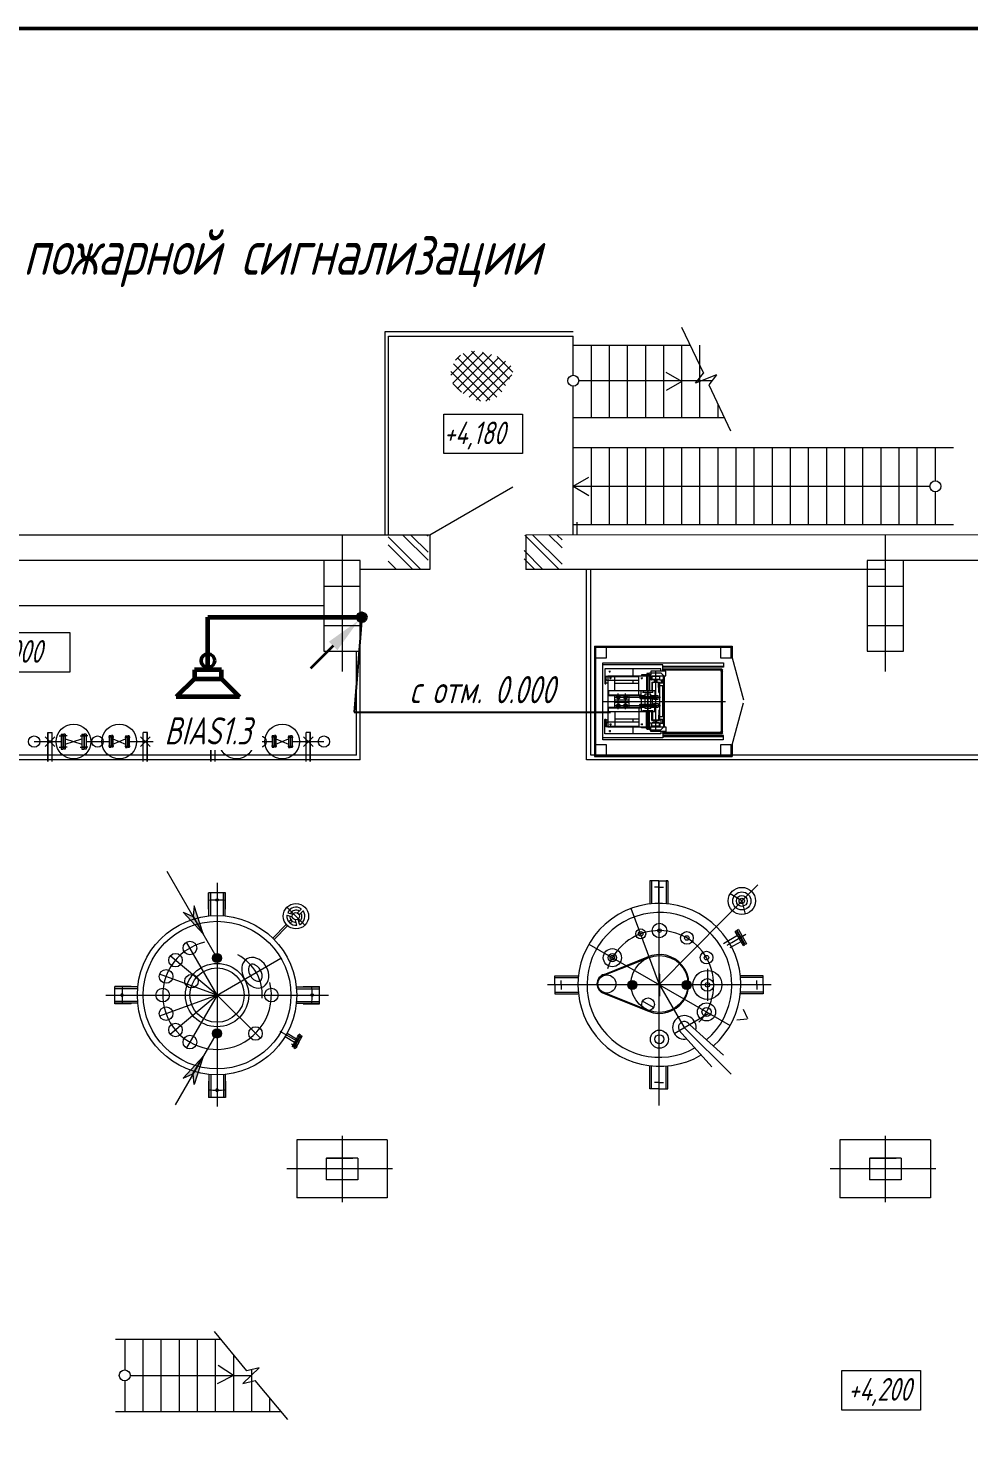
# Model space of a CAD drawing. Header units: millimetres. Extents: x 1663 to 6300, y 431 to 1491.
# Drawn here: x 5783.1 to 5931.7, y 1267.3 to 1491.2 of the extents above; entities that cross this region are included whole.
import ezdxf

# ---------------------------------------------------------------- set-up
doc = ezdxf.new("R2010")
doc.units = ezdxf.units.MM
for name, color, linetype, lineweight in [('Линия связи (Вновь)', 3, 'Continuous', 60), ('Связь', 84, 'Continuous', 50), ('СОУЭ', 160, 'Continuous', 60), ('Строительный', 251, 'Continuous', 13), ('Текст', 2, 'Continuous', 25), ('Формат - толстая линия', 7, 'Continuous', 50), ('Элемент эл. схем', 7, 'Continuous', 35)]:
    doc.layers.add(name, color=color, linetype=linetype, lineweight=lineweight)
doc.styles.add('Simplex', font='simplex.shx', dxfattribs={"width": 0.7, "oblique": 15})

# ---------------------------------------------------------------- blocks, each defined once
blk = doc.blocks.new('A$C0AA457AC')
at = {"layer": 'Строительный', "ltscale": 100}
h = blk.add_hatch(color=256, dxfattribs=at)
h.paths.add_polyline_path([(334.72, 323.35), (334.83, 324.5), (335.81, 321.42)])
h.paths.add_polyline_path([(335.81, 321.42), (333.63, 323.81), (334.69, 323.33)])
for points in [[(337.86, 318.73, 0.414214), (337.36, 319.23), (337.36, 318.73), (336.86, 318.73, 1)], [(337.36, 319.23, 0.414214), (336.86, 318.73), (337.36, 318.73)], [(382.72, 315.77, -0.414214), (383.22, 316.27), (383.22, 315.77), (383.72, 315.77, -1)], [(383.22, 316.27, -0.414214), (383.72, 315.77), (383.22, 315.77)], [(389.73, 315.77, 0.414214), (389.23, 316.27), (389.23, 315.77), (388.73, 315.77, 1)], [(389.23, 316.27, 0.414214), (388.73, 315.77), (389.23, 315.77)], [(337.86, 310.4, 0.414214), (337.36, 310.9), (337.36, 310.4), (336.86, 310.4, 1)], [(337.36, 310.9, 0.414214), (336.86, 310.4), (337.36, 310.4)]]:
    blk.add_hatch(color=256, dxfattribs=at).paths.add_polyline_path(points)
h = blk.add_hatch(color=256, dxfattribs=at)
h.paths.add_polyline_path([(334.72, 305.93), (334.83, 304.78), (335.81, 307.86)])
h.paths.add_polyline_path([(335.81, 307.86), (333.63, 305.47), (334.69, 305.95)])
for p, q in [((355.91, 365.44), (355.91, 387.92)), ((355.91, 387.92), (376.7, 387.92)), ((356.31, 387.42), (376.7, 387.42)), ((356.31, 365.44), (356.31, 387.42)), ((376.7, 383.09), (376.7, 387.42)), ((388.67, 388.4), (391.08, 383.32)), ((363.17, 383.11), (365.8, 385.74)), ((363.39, 382.21), (366.79, 385.61)), ((363.89, 381.59), (367.68, 385.38)), ((364.56, 385.5), (368.8, 381.26)), ((365.45, 385.74), (369.21, 381.98)), ((366.68, 385.64), (369.66, 382.66)), ((376.7, 386.42), (389.61, 386.42)), ((378.7, 378.42), (378.7, 386.42)), ((380.7, 378.42), (380.7, 386.42)), ((382.7, 378.42), (382.7, 386.42)), ((384.7, 378.42), (384.7, 386.42)), ((386.7, 378.42), (386.7, 386.42)), ((388.7, 378.42), (388.7, 386.42)), ((390.7, 378.42), (390.7, 386.42)), ((363.46, 384.37), (367.49, 380.33)), ((363.71, 384.78), (364.23, 385.3)), ((363.92, 385.03), (368.25, 380.69)), ((364.53, 381.1), (368.48, 385.06)), ((365.21, 380.67), (369.21, 384.66)), ((365.99, 380.33), (369.81, 384.14)), ((368.28, 385.16), (370.01, 383.43)), ((363.19, 383.51), (366.46, 380.24)), ((367.03, 380.24), (369.91, 383.13)), ((392.02, 382.49), (377.3, 382.49)), ((388.7, 382.42), (386.97, 383.42)), ((388.7, 382.42), (386.97, 381.42)), ((390.22, 382.22), (391.08, 383.32)), ((392.53, 383.15), (390.22, 382.22)), ((392.53, 383.15), (391.67, 382.05)), ((363.41, 382.17), (364.35, 381.23)), ((376.7, 365.44), (376.7, 381.89)), ((391.67, 382.05), (394.08, 376.97)), ((392.7, 378.42), (392.7, 379.88)), ((362.4, 378.81), (371.09, 378.81)), ((362.4, 374.44), (362.4, 378.81)), ((371.09, 378.81), (371.09, 374.44)), ((376.7, 378.42), (393.4, 378.42)), ((371.09, 374.44), (362.4, 374.44)), ((418.7, 375.1), (376.7, 375.1)), ((378.7, 366.56), (378.7, 375.1)), ((380.7, 366.56), (380.7, 375.1)), ((382.7, 366.56), (382.7, 375.1)), ((384.7, 366.56), (384.7, 375.1)), ((386.7, 366.56), (386.7, 375.1)), ((388.7, 366.56), (388.7, 375.1)), ((390.7, 366.56), (390.7, 375.1)), ((392.7, 366.56), (392.7, 375.1)), ((394.7, 366.56), (394.7, 375.1)), ((396.7, 366.56), (396.7, 375.1)), ((398.7, 366.56), (398.7, 375.1)), ((400.7, 366.56), (400.7, 375.1)), ((402.7, 366.56), (402.7, 375.1)), ((404.7, 366.56), (404.7, 375.1)), ((406.7, 366.56), (406.7, 375.1)), ((408.7, 366.56), (408.7, 375.1)), ((410.7, 366.56), (410.7, 375.1)), ((412.7, 366.56), (412.7, 375.1)), ((414.7, 366.56), (414.7, 375.1)), ((416.7, 371.43), (416.7, 375.1)), ((376.7, 370.83), (378.43, 371.83)), ((370.04, 370.74), (360.86, 365.44)), ((376.7, 370.83), (416.1, 370.83)), ((376.7, 370.83), (378.43, 369.83)), ((416.7, 366.56), (416.7, 370.23)), ((418.7, 366.56), (376.7, 366.56)), ((377.1, 366.88), (377.1, 365.44)), ((360.86, 365.45), (231.16, 365.44)), ((351.16, 365.45), (351.16, 350.39)), ((356.27, 365.27), (359.88, 361.65)), ((357.88, 365.45), (360.67, 362.67)), ((358.78, 365.45), (360.67, 363.57)), ((360.57, 365.45), (360.67, 365.36)), ((360.86, 365.45), (360.86, 361.65)), ((371.35, 365.45), (375.15, 361.65)), ((495.67, 365.47), (371.46, 365.45)), ((371.46, 365.45), (371.46, 361.65)), ((372.25, 365.45), (375.47, 362.24)), ((374.05, 365.45), (375.47, 364.03)), ((374.94, 365.45), (375.47, 364.93)), ((411.16, 365.45), (411.16, 350.39)), ((356.27, 364.37), (358.99, 361.65)), ((371.27, 363.74), (373.35, 361.65)), ((353.16, 362.64), (231.16, 362.64)), ((353.16, 362.64), (349.16, 362.64)), ((349.16, 362.64), (349.16, 352.64)), ((353.16, 352.64), (353.16, 362.64)), ((353.16, 340.64), (353.16, 362.64)), ((356.27, 362.58), (357.19, 361.65)), ((371.27, 362.84), (372.46, 361.65)), ((413.16, 362.64), (409.16, 362.64)), ((409.16, 362.64), (409.16, 352.64)), ((473.16, 362.64), (411.16, 362.64)), ((413.16, 352.64), (413.16, 362.64)), ((360.86, 361.65), (353.16, 361.65)), ((356.27, 361.68), (356.29, 361.65)), ((411.16, 361.66), (371.46, 361.65)), ((378.16, 340.64), (378.16, 361.64)), ((378.66, 341.14), (378.66, 361.64)), ((349.16, 359.82), (353.16, 359.82)), ((409.16, 359.82), (413.16, 359.82)), ((349.16, 357.64), (293.16, 357.64)), ((312.42, 354.68), (321.11, 354.68)), ((321.11, 354.68), (321.11, 350.31)), ((349.16, 355.47), (353.16, 355.47)), ((409.16, 355.47), (413.16, 355.47)), ((349.16, 352.64), (353.16, 352.64)), ((352.76, 341.14), (352.76, 352.64)), ((379.06, 353.18), (394.26, 353.18)), ((379.06, 353.18), (379.06, 340.98)), ((379.16, 353.08), (394.16, 353.08)), ((379.16, 353.08), (379.16, 341.08)), ((380.36, 353.08), (379.16, 353.08)), ((379.16, 353.08), (379.16, 351.88)), ((380.36, 351.88), (380.36, 353.08)), ((394.16, 353.08), (392.96, 353.08)), ((392.96, 353.08), (392.96, 351.88)), ((394.16, 353.08), (394.16, 351.88)), ((394.16, 351.88), (394.16, 353.08)), ((394.26, 353.18), (394.26, 351.88)), ((409.16, 352.64), (413.16, 352.64)), ((379.16, 351.88), (380.36, 351.88)), ((379.97, 342.84), (379.97, 351.33)), ((379.97, 351.33), (393.31, 351.33)), ((386.58, 351.11), (379.97, 351.11)), ((386.58, 350.41), (386.58, 351.11)), ((386.58, 350.96), (393.31, 350.96)), ((393.31, 350.87), (386.58, 350.87)), ((392.96, 351.88), (394.16, 351.88)), ((393.31, 351.33), (393.31, 350.87)), ((394.16, 351.88), (394.26, 351.88)), ((394.26, 351.88), (395.51, 347.24)), ((321.11, 350.31), (312.42, 350.31)), ((386.38, 350.67), (380.2, 350.67)), ((380.2, 350.67), (380.2, 349.1)), ((380.23, 349.03), (380.23, 349.82)), ((380.23, 349.82), (380.3, 349.82)), ((380.3, 349.03), (380.3, 349.87)), ((380.3, 349.87), (380.51, 349.87)), ((380.32, 349.48), (380.32, 349.81)), ((380.32, 349.81), (383.95, 349.81)), ((380.42, 349.38), (380.32, 349.48)), ((383.95, 349.38), (380.42, 349.38)), ((380.51, 349.91), (386.91, 349.91)), ((380.51, 349.91), (380.51, 344.25)), ((380.83, 350.37), (380.62, 350.37)), ((380.92, 349.64), (380.71, 349.64)), ((380.73, 350.28), (380.73, 350.46)), ((380.82, 349.55), (380.82, 349.74)), ((381.31, 348.25), (381.31, 349.91)), ((383.29, 350.67), (383.29, 349.91)), ((383.29, 349.38), (383.29, 349.06)), ((383.95, 347.81), (383.95, 349.91)), ((384.38, 349.64), (384.17, 349.64)), ((385.27, 350.02), (384.24, 350.02)), ((384.24, 350.02), (384.24, 349.91)), ((384.28, 349.54), (384.28, 349.73)), ((385.12, 350.09), (384.78, 350.09)), ((384.78, 350.09), (384.78, 350.02)), ((384.78, 349.91), (384.78, 348.25)), ((385.06, 350.16), (384.84, 350.16)), ((384.84, 350.16), (384.84, 350.09)), ((384.95, 350.24), (384.95, 343.93)), ((384.95, 343.93), (384.95, 350.24)), ((385.06, 350.09), (385.17, 350.23)), ((385.06, 350.16), (385.06, 350.09)), ((385.12, 350.02), (385.12, 350.09)), ((385.12, 349.91), (385.12, 348.25)), ((385.32, 349.47), (385.12, 349.47)), ((385.17, 350.23), (386.39, 350.23)), ((386.91, 350.41), (385.27, 350.41)), ((385.27, 350.41), (385.27, 350.02)), ((385.32, 349.47), (385.32, 349.91)), ((385.32, 349.47), (385.35, 349.47)), ((385.35, 349.47), (385.37, 349.51)), ((385.4, 349.86), (385.37, 349.81)), ((385.37, 349.81), (385.37, 349.51)), ((386.22, 349.81), (385.37, 349.81)), ((385.4, 349.45), (385.37, 349.51)), ((386.22, 349.51), (385.37, 349.51)), ((386.19, 349.86), (385.4, 349.86)), ((386.19, 349.45), (385.4, 349.45)), ((385.59, 349.81), (385.59, 349.86)), ((385.65, 349.45), (385.65, 349.21)), ((385.8, 350.46), (385.8, 343.71)), ((385.94, 349.45), (385.94, 349.21)), ((386.01, 349.81), (386.01, 349.86)), ((386.19, 349.86), (386.22, 349.81)), ((386.19, 349.45), (386.22, 349.51)), ((386.22, 349.81), (386.22, 349.51)), ((386.24, 349.47), (386.22, 349.51)), ((386.28, 349.47), (386.24, 349.47)), ((386.28, 349.47), (386.28, 349.91)), ((386.28, 349.47), (386.56, 349.47)), ((386.38, 350.41), (386.38, 350.67)), ((386.39, 350.23), (386.7, 349.91)), ((386.4, 349.47), (386.4, 349.08)), ((386.56, 349.47), (386.66, 349.58)), ((386.56, 349.47), (386.56, 349.08)), ((393.1, 350.65), (386.65, 350.65)), ((393.1, 350.58), (386.65, 350.58)), ((393.1, 350.51), (386.65, 350.51)), ((386.66, 349.58), (386.66, 349.91)), ((386.72, 344.25), (386.72, 349.91)), ((386.77, 344.25), (386.77, 349.91)), ((386.91, 349.91), (386.91, 350.41)), ((393.03, 350.43), (393.03, 343.74)), ((393.1, 350.58), (393.1, 343.58)), ((393.17, 343.74), (393.17, 350.43)), ((380.2, 349.1), (380.23, 349.03)), ((380.23, 349.03), (380.3, 349.03)), ((380.3, 349.13), (380.51, 349.13)), ((385.71, 348.25), (380.6, 348.25)), ((380.6, 348.25), (380.6, 347.74)), ((380.6, 347.81), (384.21, 347.81)), ((380.6, 347.74), (384.21, 347.74)), ((381.26, 347.74), (381.26, 346.43)), ((383.95, 349.06), (381.31, 349.06)), ((381.68, 346.23), (381.68, 347.94)), ((382.48, 346.23), (382.48, 347.94)), ((382.88, 346.43), (382.88, 347.74)), ((384.21, 347.74), (384.21, 348.25)), ((384.21, 347.74), (384.63, 347.74)), ((384.34, 348.11), (385.5, 348.11)), ((384.42, 348.17), (384.42, 348.05)), ((384.63, 347.66), (384.63, 347.91)), ((385.27, 347.88), (384.63, 347.88)), ((385.27, 347.66), (385.27, 347.88)), ((385.27, 347.74), (385.71, 347.74)), ((385.39, 349.21), (386.22, 349.21)), ((385.39, 349.21), (385.39, 348.25)), ((385.45, 348.25), (385.46, 349.11)), ((385.45, 348.17), (385.45, 348.05)), ((385.46, 349.11), (385.52, 349.17)), ((386.08, 349.17), (385.52, 349.17)), ((385.71, 348.25), (385.71, 347.74)), ((386.13, 349.11), (386.08, 349.17)), ((386.15, 348.05), (386.13, 349.11)), ((386.15, 348.05), (386.22, 348.03)), ((386.22, 349.21), (386.22, 344.96)), ((386.72, 349.08), (386.22, 349.08)), ((386.72, 348.78), (386.22, 348.78)), ((386.56, 348.78), (386.56, 345.39)), ((379.97, 347.08), (393.5, 347.08)), ((380.6, 345.92), (380.6, 346.43)), ((380.6, 346.43), (384.21, 346.43)), ((380.6, 346.36), (384.21, 346.36)), ((382.88, 347.21), (381.26, 347.21)), ((382.88, 346.96), (381.26, 346.96)), ((381.37, 347.53), (386.35, 347.53)), ((381.37, 346.64), (386.35, 346.64)), ((381.51, 347.53), (381.6, 347.67)), ((381.6, 347.38), (381.51, 347.53)), ((381.51, 346.65), (381.6, 346.78)), ((381.6, 346.5), (381.51, 346.65)), ((381.6, 347.67), (381.76, 347.67)), ((381.76, 347.38), (381.6, 347.38)), ((381.6, 346.78), (381.76, 346.78)), ((381.76, 346.5), (381.6, 346.5)), ((381.76, 347.67), (381.84, 347.53)), ((381.84, 347.53), (381.76, 347.38)), ((381.76, 346.78), (381.84, 346.64)), ((381.84, 346.64), (381.76, 346.5)), ((382.31, 347.53), (382.4, 347.67)), ((382.4, 347.38), (382.31, 347.53)), ((382.31, 346.65), (382.4, 346.78)), ((382.4, 346.5), (382.31, 346.65)), ((382.4, 347.67), (382.56, 347.67)), ((382.56, 347.38), (382.4, 347.38)), ((382.4, 346.78), (382.56, 346.78)), ((382.56, 346.5), (382.4, 346.5)), ((382.56, 347.67), (382.64, 347.53)), ((382.64, 347.53), (382.56, 347.38)), ((382.56, 346.78), (382.64, 346.64)), ((382.64, 346.64), (382.56, 346.5)), ((383.95, 346.36), (383.95, 344.25)), ((384.05, 347.62), (384.05, 347.66)), ((384.05, 347.66), (385.85, 347.66)), ((384.15, 347.59), (384.05, 347.62)), ((384.15, 347.46), (384.05, 347.44)), ((384.05, 347.44), (384.05, 347.4)), ((384.05, 347.4), (385.85, 347.4)), ((384.05, 346.73), (384.05, 346.77)), ((384.05, 346.77), (385.85, 346.77)), ((384.15, 346.7), (384.05, 346.73)), ((384.15, 346.58), (384.05, 346.55)), ((384.05, 346.55), (384.05, 346.51)), ((384.05, 346.51), (385.85, 346.51)), ((384.15, 347.59), (385.75, 347.59)), ((384.15, 347.59), (384.15, 347.46)), ((384.15, 347.46), (385.75, 347.46)), ((384.15, 346.7), (385.75, 346.7)), ((384.15, 346.58), (384.15, 346.7)), ((384.15, 346.58), (385.75, 346.58)), ((384.21, 347.31), (384.21, 346.85)), ((384.21, 346.43), (384.21, 345.92)), ((384.21, 346.43), (384.63, 346.43)), ((384.63, 346.77), (384.63, 347.4)), ((384.63, 346.29), (384.63, 346.51)), ((385.27, 346.29), (384.63, 346.29)), ((385.27, 346.77), (385.27, 347.4)), ((385.27, 346.29), (385.27, 346.51)), ((385.27, 346.43), (385.71, 346.43)), ((385.45, 346.77), (385.45, 347.4)), ((385.55, 347.73), (386.08, 347.73)), ((385.55, 347.73), (385.55, 347.66)), ((385.55, 347.33), (385.55, 347.4)), ((385.55, 347.33), (386.08, 347.33)), ((385.55, 346.84), (386.08, 346.84)), ((385.55, 346.84), (385.55, 346.77)), ((385.55, 346.44), (385.55, 346.51)), ((385.55, 346.44), (386.08, 346.44)), ((385.71, 345.92), (385.71, 346.43)), ((385.75, 347.59), (385.85, 347.62)), ((385.75, 347.59), (385.75, 347.46)), ((385.75, 347.46), (385.85, 347.44)), ((385.75, 346.7), (385.85, 346.73)), ((385.75, 346.58), (385.75, 346.7)), ((385.75, 346.58), (385.85, 346.55)), ((385.85, 347.62), (385.85, 347.66)), ((385.85, 347.44), (385.85, 347.4)), ((385.85, 346.73), (385.85, 346.77)), ((385.85, 346.55), (385.85, 346.51)), ((386.08, 347.33), (386.08, 347.73)), ((386.08, 346.84), (386.08, 346.44)), ((394.26, 342.29), (395.51, 346.92)), ((380.2, 345.07), (380.23, 345.13)), ((380.2, 343.5), (380.2, 345.07)), ((380.23, 345.13), (380.3, 345.13)), ((380.23, 345.13), (380.23, 344.35)), ((380.3, 345.13), (380.3, 344.29)), ((380.3, 345.04), (380.51, 345.04)), ((380.42, 344.79), (380.32, 344.69)), ((380.32, 344.69), (380.32, 344.36)), ((383.95, 344.79), (380.42, 344.79)), ((385.71, 345.92), (380.6, 345.92)), ((380.82, 344.62), (380.82, 344.43)), ((381.31, 345.92), (381.31, 344.25)), ((383.95, 345.1), (381.31, 345.1)), ((383.29, 345.1), (383.29, 344.79)), ((384.28, 344.63), (384.28, 344.44)), ((384.36, 346.06), (385.51, 346.06)), ((384.42, 346), (384.42, 346.12)), ((384.78, 344.25), (384.78, 345.92)), ((385.12, 344.25), (385.12, 345.92)), ((385.32, 344.69), (385.12, 344.69)), ((385.32, 344.69), (385.35, 344.69)), ((385.32, 344.69), (385.32, 344.25)), ((385.35, 344.69), (385.37, 344.66)), ((385.4, 344.71), (385.37, 344.66)), ((385.37, 344.36), (385.37, 344.66)), ((386.22, 344.66), (385.37, 344.66)), ((385.39, 344.96), (385.39, 345.92)), ((385.39, 344.96), (386.22, 344.96)), ((386.19, 344.71), (385.4, 344.71)), ((385.45, 346), (385.45, 346.12)), ((385.45, 345.92), (385.46, 345.06)), ((385.46, 345.06), (385.52, 345)), ((386.08, 345), (385.52, 345)), ((385.65, 344.71), (385.65, 344.96)), ((385.94, 344.71), (385.94, 344.96)), ((386.13, 345.06), (386.08, 345)), ((386.15, 346.12), (386.13, 345.06)), ((386.15, 346.12), (386.22, 346.14)), ((386.19, 344.71), (386.22, 344.66)), ((386.72, 345.39), (386.22, 345.39)), ((386.72, 345.09), (386.22, 345.09)), ((386.24, 344.69), (386.22, 344.66)), ((386.22, 344.36), (386.22, 344.66)), ((386.28, 344.69), (386.24, 344.69)), ((386.28, 344.69), (386.28, 344.25)), ((386.28, 344.69), (386.56, 344.69)), ((386.4, 344.69), (386.4, 345.09)), ((386.56, 345.09), (386.56, 344.69)), ((386.56, 344.69), (386.66, 344.59)), ((319.44, 343.17), (318.38, 342.11)), ((318.38, 343.17), (319.44, 342.11)), ((318.66, 343.64), (319.16, 343.64)), ((318.66, 340.43), (318.66, 343.64)), ((318.72, 340.43), (318.72, 343.64)), ((319.16, 340.43), (319.16, 343.64)), ((319.93, 343.27), (320.54, 343.27)), ((320.13, 343.47), (320.33, 343.47)), ((320.13, 343.47), (320.13, 341.82)), ((320.8, 343.27), (320.19, 343.27)), ((320.33, 343.47), (320.33, 341.82)), ((320.33, 343.17), (320.36, 343.14)), ((320.39, 343.17), (320.36, 343.14)), ((320.36, 343.14), (320.36, 342.15)), ((320.36, 343.14), (320.36, 342.15)), ((320.59, 343.47), (320.39, 343.47)), ((320.39, 343.47), (320.39, 341.82)), ((320.59, 343.47), (320.59, 341.82)), ((322.23, 343.27), (322.84, 343.27)), ((322.43, 343.47), (322.63, 343.47)), ((322.43, 343.47), (322.43, 341.82)), ((323.1, 343.27), (322.49, 343.27)), ((322.63, 343.47), (322.63, 341.82)), ((322.63, 343.17), (322.66, 343.14)), ((322.69, 343.17), (322.66, 343.14)), ((322.66, 343.14), (322.66, 342.15)), ((322.66, 343.14), (322.66, 342.15)), ((322.89, 343.47), (322.69, 343.47)), ((322.69, 343.47), (322.69, 341.82)), ((322.89, 343.47), (322.89, 341.82)), ((325.97, 343.14), (325.36, 343.14)), ((325.46, 343.32), (325.63, 343.32)), ((325.46, 343.32), (325.46, 342.02)), ((325.63, 343.32), (325.63, 342.02)), ((325.63, 343.09), (325.66, 343.06)), ((325.69, 343.09), (325.66, 343.06)), ((325.66, 343.06), (325.66, 342.28)), ((325.86, 343.32), (325.69, 343.32)), ((325.69, 343.32), (325.69, 342.02)), ((325.86, 343.32), (325.86, 342.02)), ((327.16, 343.12), (327.77, 343.12)), ((327.26, 343.29), (327.43, 343.29)), ((327.26, 343.29), (327.26, 341.99)), ((327.43, 343.29), (327.43, 341.99)), ((327.43, 343.06), (327.46, 343.03)), ((327.49, 343.06), (327.46, 343.03)), ((327.66, 343.29), (327.49, 343.29)), ((327.49, 343.29), (327.49, 341.99)), ((327.66, 343.29), (327.66, 341.99)), ((328.91, 343.17), (329.97, 342.11)), ((329.97, 343.17), (328.91, 342.11)), ((329.69, 343.64), (329.19, 343.64)), ((329.19, 340.43), (329.19, 343.64)), ((329.64, 340.43), (329.64, 343.64)), ((329.69, 340.43), (329.69, 343.64)), ((337.44, 343.17), (336.38, 342.11)), ((336.38, 343.17), (337.44, 342.11)), ((336.66, 343.64), (337.16, 343.64)), ((336.66, 340.43), (336.66, 343.64)), ((336.72, 340.43), (336.72, 343.64)), ((337.16, 340.43), (337.16, 343.64)), ((337.93, 343.27), (338.54, 343.27)), ((338.13, 343.47), (338.33, 343.47)), ((338.13, 343.47), (338.13, 341.82)), ((338.8, 343.27), (338.19, 343.27)), ((338.33, 343.47), (338.33, 341.82)), ((338.33, 343.17), (338.36, 343.14)), ((338.39, 343.17), (338.36, 343.14)), ((338.36, 343.14), (338.36, 342.15)), ((338.36, 343.14), (338.36, 342.15)), ((338.59, 343.47), (338.39, 343.47)), ((338.39, 343.47), (338.39, 341.82)), ((338.59, 343.47), (338.59, 341.82)), ((340.23, 343.27), (340.84, 343.27)), ((340.43, 343.47), (340.63, 343.47)), ((340.43, 343.47), (340.43, 341.82)), ((341.1, 343.27), (340.49, 343.27)), ((340.63, 343.47), (340.63, 341.82)), ((340.63, 343.17), (340.66, 343.14)), ((340.69, 343.17), (340.66, 343.14)), ((340.66, 343.14), (340.66, 342.15)), ((340.66, 343.14), (340.66, 342.15)), ((340.89, 343.47), (340.69, 343.47)), ((340.69, 343.47), (340.69, 341.82)), ((340.89, 343.47), (340.89, 341.82)), ((343.97, 343.14), (343.36, 343.14)), ((343.46, 343.32), (343.63, 343.32)), ((343.46, 343.32), (343.46, 342.02)), ((343.63, 343.32), (343.63, 342.02)), ((343.63, 343.09), (343.66, 343.06)), ((343.69, 343.09), (343.66, 343.06)), ((343.66, 343.06), (343.66, 342.28)), ((343.86, 343.32), (343.69, 343.32)), ((343.69, 343.32), (343.69, 342.02)), ((343.86, 343.32), (343.86, 342.02)), ((345.16, 343.12), (345.77, 343.12)), ((345.26, 343.29), (345.43, 343.29)), ((345.26, 343.29), (345.26, 341.99)), ((345.43, 343.29), (345.43, 341.99)), ((345.43, 343.06), (345.46, 343.03)), ((345.49, 343.06), (345.46, 343.03)), ((345.66, 343.29), (345.49, 343.29)), ((345.49, 343.29), (345.49, 341.99)), ((345.66, 343.29), (345.66, 341.99)), ((346.91, 343.17), (347.97, 342.11)), ((347.97, 343.17), (346.91, 342.11)), ((347.69, 343.64), (347.19, 343.64)), ((347.19, 340.43), (347.19, 343.64)), ((347.64, 340.43), (347.64, 343.64)), ((347.69, 340.43), (347.69, 343.64)), ((386.58, 343.05), (379.97, 343.05)), ((386.38, 343.5), (380.2, 343.5)), ((380.23, 344.35), (380.3, 344.35)), ((380.3, 344.29), (380.51, 344.29)), ((380.32, 344.36), (383.95, 344.36)), ((380.51, 344.25), (386.91, 344.25)), ((380.84, 343.8), (380.62, 343.8)), ((380.83, 343.8), (380.62, 343.8)), ((380.92, 344.52), (380.71, 344.52)), ((380.73, 343.89), (380.73, 343.7)), ((380.73, 343.88), (380.73, 343.69)), ((383.29, 344.25), (383.29, 343.5)), ((384.38, 344.53), (384.17, 344.53)), ((384.24, 344.15), (384.24, 344.25)), ((385.27, 344.15), (384.24, 344.15)), ((384.78, 344.08), (384.78, 344.15)), ((385.12, 344.08), (384.78, 344.08)), ((384.84, 344.01), (384.84, 344.08)), ((385.06, 344.01), (384.84, 344.01)), ((385.06, 344.01), (385.06, 344.08)), ((385.06, 344.08), (385.17, 343.94)), ((385.12, 344.15), (385.12, 344.08)), ((385.17, 343.94), (386.39, 343.94)), ((385.27, 343.76), (385.27, 344.15)), ((386.91, 343.76), (385.27, 343.76)), ((385.4, 344.31), (385.37, 344.36)), ((386.22, 344.36), (385.37, 344.36)), ((386.19, 344.31), (385.4, 344.31)), ((385.59, 344.36), (385.59, 344.31)), ((386.01, 344.36), (386.01, 344.31)), ((386.19, 344.31), (386.22, 344.36)), ((386.38, 343.76), (386.38, 343.5)), ((386.39, 343.94), (386.7, 344.25)), ((386.58, 343.76), (386.58, 343.05)), ((393.31, 343.3), (386.58, 343.3)), ((386.58, 343.21), (393.31, 343.21)), ((393.1, 343.65), (386.65, 343.65)), ((393.1, 343.58), (386.65, 343.58)), ((393.1, 343.51), (386.65, 343.51)), ((386.66, 344.59), (386.66, 344.25)), ((386.91, 344.25), (386.91, 343.76)), ((393.31, 342.84), (393.31, 343.3)), ((317.16, 342.64), (320.13, 342.64)), ((319.93, 342.02), (320.54, 342.02)), ((320.13, 341.82), (320.33, 341.82)), ((320.8, 342.02), (320.19, 342.02)), ((320.33, 342.12), (320.36, 342.15)), ((320.39, 342.12), (320.36, 342.15)), ((320.59, 341.82), (320.39, 341.82)), ((320.59, 342.36), (322.43, 342.93)), ((320.59, 342.93), (322.43, 342.36)), ((322.23, 342.02), (322.84, 342.02)), ((322.43, 341.82), (322.63, 341.82)), ((323.1, 342.02), (322.49, 342.02)), ((322.63, 342.12), (322.66, 342.15)), ((322.69, 342.12), (322.66, 342.15)), ((322.89, 341.82), (322.69, 341.82)), ((322.89, 342.64), (325.46, 342.64)), ((325.97, 342.14), (325.36, 342.14)), ((325.46, 342.02), (325.63, 342.02)), ((325.63, 342.25), (325.66, 342.28)), ((325.69, 342.25), (325.66, 342.28)), ((325.86, 342.02), (325.69, 342.02)), ((325.86, 342.93), (327.26, 342.36)), ((325.86, 342.36), (327.26, 342.93)), ((327.16, 342.12), (327.77, 342.12)), ((327.26, 341.99), (327.43, 341.99)), ((327.43, 342.22), (327.46, 342.25)), ((327.46, 343.03), (327.46, 342.25)), ((327.49, 342.22), (327.46, 342.25)), ((327.66, 341.99), (327.49, 341.99)), ((327.66, 342.64), (331.16, 342.64)), ((335.16, 342.64), (338.13, 342.64)), ((337.93, 342.02), (338.54, 342.02)), ((338.13, 341.82), (338.33, 341.82)), ((338.8, 342.02), (338.19, 342.02)), ((338.33, 342.12), (338.36, 342.15)), ((338.39, 342.12), (338.36, 342.15)), ((338.59, 341.82), (338.39, 341.82)), ((338.59, 342.36), (340.43, 342.93)), ((338.59, 342.93), (340.43, 342.36)), ((340.23, 342.02), (340.84, 342.02)), ((340.43, 341.82), (340.63, 341.82)), ((341.1, 342.02), (340.49, 342.02)), ((340.63, 342.12), (340.66, 342.15)), ((340.69, 342.12), (340.66, 342.15)), ((340.89, 341.82), (340.69, 341.82)), ((340.89, 342.64), (343.46, 342.64)), ((343.97, 342.14), (343.36, 342.14)), ((343.46, 342.02), (343.63, 342.02)), ((343.63, 342.25), (343.66, 342.28)), ((343.69, 342.25), (343.66, 342.28)), ((343.86, 342.02), (343.69, 342.02)), ((343.86, 342.93), (345.26, 342.36)), ((343.86, 342.36), (345.26, 342.93)), ((345.16, 342.12), (345.77, 342.12)), ((345.26, 341.99), (345.43, 341.99)), ((345.43, 342.22), (345.46, 342.25)), ((345.46, 343.03), (345.46, 342.25)), ((345.49, 342.22), (345.46, 342.25)), ((345.66, 341.99), (345.49, 341.99)), ((345.66, 342.64), (349.16, 342.64)), ((380.36, 342.28), (379.16, 342.28)), ((379.16, 342.28), (379.16, 341.08)), ((393.25, 342.84), (379.97, 342.84)), ((380.36, 341.08), (380.36, 342.28)), ((394.16, 342.28), (392.96, 342.28)), ((392.96, 342.28), (392.96, 341.08)), ((394.16, 342.28), (394.16, 341.08)), ((394.16, 342.28), (394.26, 342.28)), ((394.16, 341.08), (394.16, 342.28)), ((394.26, 342.28), (394.26, 340.98)), ((352.76, 341.14), (229.16, 341.14)), ((353.16, 340.64), (229.16, 340.64)), ((473.16, 340.61), (378.16, 340.61)), ((394.66, 340.61), (378.16, 340.61)), ((473.16, 341.14), (378.66, 341.14)), ((379.06, 340.98), (394.26, 340.98)), ((379.16, 341.08), (394.16, 341.08)), ((379.16, 341.08), (380.36, 341.08)), ((392.96, 341.08), (394.16, 341.08)), ((337.36, 318.73), (331.84, 328.29)), ((336.41, 324.14), (336.41, 325.94)), ((338.31, 325.94), (336.41, 325.94)), ((336.46, 323.4), (336.46, 325.94)), ((336.66, 323.4), (336.66, 325.94)), ((337.36, 327.05), (337.36, 302.35)), ((338.06, 323.4), (338.06, 325.94)), ((338.26, 323.4), (338.26, 325.94)), ((338.31, 324.14), (338.31, 325.94)), ((386.16, 327.27), (385.16, 327.27)), ((385.16, 327.27), (385.16, 324.71)), ((385.36, 327.27), (385.36, 324.73)), ((386.16, 326.57), (385.66, 326.57)), ((386.16, 327.27), (386.16, 303.43)), ((386.16, 324.77), (386.16, 327.27)), ((386.16, 324.77), (386.16, 327.27)), ((386.16, 327.27), (387.16, 327.27)), ((386.16, 327.27), (386.16, 327.27)), ((386.16, 327.27), (386.16, 326.57)), ((386.16, 327.15), (386.16, 302.45)), ((386.16, 315.77), (397.08, 326.82)), ((386.16, 326.57), (386.66, 326.57)), ((387.16, 327.27), (386.96, 327.27)), ((386.96, 327.27), (386.96, 324.73)), ((387.16, 327.27), (387.16, 324.71)), ((395.32, 325.04), (394.05, 325.83)), ((395.32, 325.04), (397.08, 326.82)), ((334.83, 324.5), (334.72, 323.35)), ((334.83, 324.5), (334.72, 323.35)), ((335.81, 321.42), (334.83, 324.5)), ((347.06, 322.36), (345.08, 324.34)), ((395.32, 325.04), (395.32, 325.04)), ((395.32, 325.04), (395.32, 325.04)), ((395.32, 325.04), (395.32, 325.04)), ((395.32, 325.04), (395.32, 325.04)), ((395.32, 325.04), (395.32, 325.04)), ((395.32, 325.04), (395.32, 325.04)), ((395.32, 325.04), (395.7, 323.59)), ((333.63, 323.81), (334.69, 323.33)), ((333.63, 323.81), (334.69, 323.33)), ((335.81, 321.42), (333.63, 323.81)), ((334.69, 323.33), (335.81, 321.42)), ((334.72, 323.35), (335.81, 321.42)), ((336.46, 324.14), (336.41, 324.14)), ((338.31, 324.14), (338.26, 324.14)), ((345.1, 323.45), (345.67, 323.3)), ((345.18, 323.74), (345.75, 323.59)), ((345.53, 322.95), (345.29, 322.72)), ((345.67, 322.81), (345.44, 322.57)), ((346.17, 322.38), (346.02, 322.95)), ((346.64, 324.13), (346.23, 323.72)), ((346.46, 322.46), (346.31, 323.03)), ((346.85, 323.92), (346.44, 323.5)), ((386.22, 315.77), (383.11, 324.22)), ((345.01, 322.43), (343.51, 320.94)), ((345.15, 322.29), (343.66, 320.79)), ((394.85, 321.23), (393.28, 320.32)), ((395.76, 321.32), (394.23, 320.43)), ((394.59, 321.68), (394.74, 321.76)), ((395.49, 320.12), (394.59, 321.68)), ((395.64, 320.2), (394.74, 321.76)), ((394.94, 321.88), (394.79, 321.79)), ((395.69, 320.23), (394.79, 321.79)), ((394.87, 321.54), (394.91, 321.53)), ((395.52, 320.47), (394.91, 321.53)), ((395, 321.31), (394.92, 321.46)), ((394.94, 321.88), (395.51, 320.88)), ((394.97, 321.49), (394.94, 321.47)), ((337.36, 314.64), (333.99, 320.49)), ((378.42, 320.26), (394.02, 311.28)), ((395.39, 321.1), (393.67, 320.11)), ((394.04, 319.88), (395.23, 320.57)), ((395.23, 321.01), (395.02, 320.89)), ((395.38, 320.66), (395.46, 320.51)), ((395.51, 320.54), (395.49, 320.53)), ((395.49, 320.12), (395.64, 320.2)), ((395.51, 320.88), (395.84, 320.32)), ((395.51, 320.43), (395.52, 320.47)), ((395.84, 320.32), (395.69, 320.23)), ((337.36, 314.64), (332.19, 318.98)), ((337.36, 314.64), (344.41, 318.73)), ((379.92, 316.85), (385.03, 318.9)), ((379.95, 316.76), (385.07, 318.81)), ((337.36, 314.64), (331.02, 316.95)), ((374.66, 315.77), (374.66, 316.77)), ((374.66, 316.77), (377.22, 316.77)), ((374.66, 316.57), (377.2, 316.57)), ((386.22, 314.61), (386.22, 317.04)), ((386.22, 316.94), (386.22, 314.51)), ((391.52, 317.54), (391.52, 313.99)), ((397.66, 316.77), (395.1, 316.77)), ((397.66, 316.57), (395.12, 316.57)), ((397.66, 315.77), (397.66, 316.77)), ((327.86, 315.59), (326.06, 315.59)), ((326.06, 313.69), (326.06, 315.59)), ((328.61, 315.54), (326.06, 315.54)), ((328.61, 315.34), (326.06, 315.34)), ((327.86, 315.54), (327.86, 315.59)), ((346.12, 315.54), (348.66, 315.54)), ((346.12, 315.34), (348.66, 315.34)), ((346.86, 315.59), (348.66, 315.59)), ((346.86, 315.54), (346.86, 315.59)), ((348.66, 313.69), (348.66, 315.59)), ((398.57, 315.77), (373.87, 315.77)), ((374.66, 315.77), (374.66, 314.77)), ((374.66, 314.97), (377.2, 314.97)), ((375.36, 315.77), (375.36, 316.27)), ((375.36, 315.77), (375.36, 315.27)), ((379.92, 314.9), (385.03, 312.85)), ((379.95, 314.99), (385.07, 312.94)), ((386.22, 315.77), (388.97, 311.07)), ((391.5, 315.75), (391.52, 315.77)), ((393.76, 315.77), (393.74, 315.75)), ((397.66, 314.97), (395.12, 314.97)), ((396.96, 315.77), (396.96, 316.27)), ((396.96, 315.77), (396.96, 315.27)), ((397.66, 315.77), (397.66, 314.77)), ((325.06, 314.64), (349.66, 314.64)), ((328.61, 313.94), (326.06, 313.94)), ((328.61, 313.74), (326.06, 313.74)), ((327.86, 313.69), (326.06, 313.69)), ((327.86, 313.69), (327.86, 313.74)), ((337.36, 314.64), (331.02, 312.33)), ((337.36, 314.64), (332.19, 310.3)), ((337.36, 314.64), (333.99, 308.8)), ((337.36, 314.64), (342.14, 309.87)), ((346.12, 313.94), (348.66, 313.94)), ((346.12, 313.74), (348.66, 313.74)), ((346.86, 313.69), (346.86, 313.74)), ((346.86, 313.69), (348.66, 313.69)), ((374.66, 314.77), (377.22, 314.77)), ((385.57, 313.27), (384.35, 313.96)), ((397.66, 314.77), (395.1, 314.77)), ((387.84, 310.41), (391.66, 312.64)), ((394.77, 311.9), (395.92, 312.01)), ((394.77, 311.9), (395.92, 312.01)), ((395.46, 313.09), (395.93, 312.04)), ((395.46, 313.09), (395.93, 312.04)), ((337.36, 310.55), (332.73, 302.52)), ((346.38, 309.44), (344.33, 310.62)), ((345.09, 310.43), (346.15, 309.82)), ((345.94, 309.13), (346.57, 310.23)), ((346.05, 309.18), (346.63, 310.19)), ((346.15, 309.82), (346.43, 310.31)), ((346.69, 309.93), (346.26, 310.17)), ((346.57, 310.23), (346.43, 310.31)), ((346.63, 310.19), (346.77, 310.11)), ((388.4, 310.74), (392.02, 306.72)), ((388.97, 311.07), (394.14, 305.9)), ((393.31, 308.01), (389.53, 311.39)), ((344.87, 310.06), (345.93, 309.44)), ((346.21, 308.87), (345.58, 309.23)), ((346.15, 309.82), (345.65, 308.96)), ((345.79, 308.88), (345.65, 308.96)), ((345.94, 309.12), (345.79, 308.88)), ((346.05, 309.18), (345.85, 308.84)), ((345.85, 308.84), (345.99, 308.76)), ((345.94, 309.13), (345.98, 309.14)), ((345.94, 309.13), (345.94, 309.12)), ((346.01, 309.2), (345.98, 309.14)), ((346.38, 309.44), (345.99, 308.76)), ((346.01, 309.2), (346.44, 309.94)), ((346.01, 309.2), (346.05, 309.18)), ((346.38, 309.44), (346.77, 310.11)), ((346.4, 309.87), (346.43, 309.85)), ((346.43, 309.97), (346.44, 309.94)), ((335.81, 307.86), (333.63, 305.47)), ((334.69, 305.95), (335.81, 307.86)), ((334.72, 305.93), (335.81, 307.86)), ((335.81, 307.86), (334.83, 304.78)), ((333.63, 305.47), (334.69, 305.95)), ((333.63, 305.47), (334.69, 305.95)), ((334.83, 304.78), (334.72, 305.93)), ((334.83, 304.78), (334.72, 305.93)), ((336.46, 305.89), (336.46, 303.34)), ((336.66, 305.89), (336.66, 303.34)), ((338.06, 305.89), (338.06, 303.34)), ((338.26, 305.89), (338.26, 303.34)), ((385.16, 304.27), (385.16, 306.83)), ((385.36, 304.27), (385.36, 306.81)), ((386.96, 304.27), (386.96, 306.81)), ((387.16, 304.27), (387.16, 306.83)), ((336.41, 305.14), (336.41, 303.34)), ((336.46, 305.14), (336.41, 305.14)), ((336.46, 305.14), (336.41, 305.14)), ((338.31, 305.14), (338.26, 305.14)), ((338.31, 305.14), (338.31, 303.34)), ((386.16, 304.27), (385.16, 304.27)), ((386.16, 304.97), (385.66, 304.97)), ((386.16, 304.97), (386.66, 304.97)), ((386.16, 304.27), (387.16, 304.27)), ((338.31, 303.34), (336.41, 303.34)), ((346.16, 298.64), (346.16, 292.24)), ((356.16, 298.64), (346.16, 298.64)), ((351.16, 299.11), (351.16, 291.78)), ((356.16, 298.64), (356.16, 292.24)), ((406.16, 298.64), (406.16, 292.24)), ((416.16, 298.64), (406.16, 298.64)), ((411.16, 299.11), (411.16, 291.78)), ((416.16, 298.64), (416.16, 292.24)), ((349.41, 296.64), (352.36, 296.64)), ((349.41, 296.64), (349.41, 294.24)), ((352.91, 296.64), (349.46, 296.64)), ((352.91, 296.64), (352.91, 294.24)), ((409.41, 296.64), (412.36, 296.64)), ((409.41, 296.64), (409.41, 294.24)), ((412.91, 296.64), (409.46, 296.64)), ((412.91, 296.64), (412.91, 294.24)), ((356.75, 295.44), (345.06, 295.44)), ((416.75, 295.44), (405.06, 295.44)), ((352.86, 294.24), (349.41, 294.24)), ((352.91, 294.24), (349.96, 294.24)), ((412.86, 294.24), (409.41, 294.24)), ((412.91, 294.24), (409.96, 294.24)), ((356.16, 292.24), (346.16, 292.24)), ((416.16, 292.24), (406.16, 292.24)), ((340.66, 273.16), (337.06, 277.48)), ((326.16, 276.64), (337.76, 276.64)), ((327.16, 276.64), (327.16, 273.24)), ((329.16, 276.64), (329.16, 268.64)), ((331.16, 276.64), (331.16, 268.64)), ((333.16, 276.64), (333.16, 268.64)), ((335.16, 276.64), (335.16, 268.64)), ((337.16, 276.64), (337.16, 268.64)), ((339.16, 274.96), (339.16, 268.64)), ((327.76, 272.64), (341.16, 272.64)), ((339.16, 272.64), (337.39, 271.72)), ((339.16, 272.64), (337.48, 273.72)), ((342.02, 273.47), (340.2, 271.76)), ((342.02, 273.47), (340.66, 273.16)), ((341.16, 273.27), (341.16, 268.64)), ((406.35, 273.18), (415.04, 273.18)), ((406.35, 268.81), (406.35, 273.18)), ((415.04, 273.18), (415.04, 268.81)), ((327.16, 272.04), (327.16, 268.64)), ((340.2, 271.76), (341.56, 272.08)), ((345.16, 267.76), (341.56, 272.08)), ((343.16, 270.16), (343.16, 268.64)), ((326.16, 268.64), (344.42, 268.64)), ((415.04, 268.81), (406.35, 268.81))]:
    blk.add_line(p, q, dxfattribs=at)
for centre, radius in [((376.7, 382.49), 0.6), ((416.7, 370.83), 0.6), ((386.65, 350.58), 0.0701), ((393.1, 350.58), 0.0701), ((393.1, 350.43), 0.0701), ((381.68, 347.53), 0.201), ((381.68, 346.64), 0.201), ((381.68, 347.53), 0.0936), ((381.68, 346.64), 0.0936), ((382.48, 347.53), 0.201), ((382.48, 346.64), 0.201), ((382.48, 347.53), 0.0936), ((382.48, 346.64), 0.0936), ((385.8, 347.53), 0.0439), ((385.8, 346.64), 0.0439), ((317.16, 342.64), 0.625), ((321.51, 342.64), 1.92), ((324.16, 342.64), 0.625), ((326.56, 342.64), 1.92), ((331.16, 342.64), 0.625), ((335.16, 342.64), 0.625), ((339.51, 342.64), 1.92), ((342.16, 342.64), 0.625), ((344.56, 342.64), 1.92), ((349.16, 342.64), 0.625), ((386.65, 343.58), 0.0701), ((393.1, 343.74), 0.0701), ((393.1, 343.58), 0.0701), ((395.32, 325.04), 1.5), ((395.32, 325.04), 1), ((346.07, 323.35), 1.4), ((395.32, 325.04), 0.6), ((395.32, 325.04), 0.3), ((337.36, 314.64), 8.8), ((337.36, 314.64), 8.15), ((346.07, 323.35), 0.4), ((384.15, 321.4), 0.55), ((384.15, 321.4), 0.25), ((386.22, 321.77), 0.8), ((386.22, 321.77), 0.2), ((389.25, 320.95), 0.7), ((389.25, 320.95), 0.25), ((334.36, 319.84), 0.75), ((381.02, 318.77), 1), ((332.77, 318.5), 0.75), ((337.36, 314.64), 3.5), ((337.36, 318.73), 0.5), ((381.02, 318.77), 0.45), ((381.02, 318.77), 0.25), ((386.22, 315.87), 3.15), ((391.42, 318.78), 0.7), ((391.42, 318.78), 0.25), ((331.73, 316.7), 0.75), ((334.54, 316.18), 0.75), ((337.36, 314.64), 3), ((380.42, 315.87), 1), ((391.52, 315.77), 1.6), ((391.52, 315.77), 0.7), ((331.36, 314.64), 0.75), ((343.36, 314.64), 0.75), ((383.22, 315.77), 0.5), ((389.23, 315.77), 0.5), ((391.52, 315.77), 0.25), ((331.73, 312.59), 0.75), ((384.96, 313.62), 0.7), ((391.42, 312.78), 1), ((391.42, 312.78), 0.5), ((332.77, 310.79), 0.75), ((334.36, 309.45), 0.75), ((337.36, 310.4), 0.5), ((341.61, 310.4), 0.75), ((386.22, 309.77), 1), ((386.22, 309.77), 0.5), ((327.16, 272.64), 0.6)]:
    blk.add_circle(centre, radius, dxfattribs=at)
for centre, radius, start, end in [((337.36, 314.64), 10.5, 84.809, 95.191), ((346.07, 323.35), 1, 55.3399, 154.6601), ((386.22, 315.77), 9, 311.4208, 300.7811), ((345.1, 323.43), 0.025, 75, 175.3399), ((346.07, 323.35), 1, 175.3399, 274.6601), ((345.19, 323.77), 0.025, 154.6601, 255), ((346.07, 323.35), 0.673, 177.8696, 272.1304), ((346.07, 323.35), 0.673, 57.8696, 152.1304), ((346.07, 323.35), 0.673, 297.8696, 32.1304), ((346.07, 323.35), 1, 295.3399, 34.6601), ((346.62, 324.15), 0.025, 315, 55.3399), ((346.87, 323.9), 0.025, 34.6601, 135), ((386.22, 315.77), 8, 310.5669, 299.3625), ((346.15, 322.38), 0.025, 274.6601, 15), ((346.49, 322.47), 0.025, 195, 295.3399), ((386.22, 315.77), 6, 316.6698, 162.661), ((337.36, 314.64), 6, 103.3675, 13.2426), ((337.36, 314.64), 5, 356.0279, 62.5418), ((386.22, 315.87), 3.25, 247.8417, 114.806), ((380.42, 315.87), 1.1, 106.1974, 253.8026), ((337.36, 314.64), 10.5, 174.809, 185.191), ((337.36, 314.64), 10.5, 354.809, 5.191), ((388.97, 311.07), 1.3, 346.6087, 282.6462), ((388.97, 311.07), 0.65, 30.2226, 233.6918), ((337.36, 314.64), 10.5, 264.809, 275.191)]:
    blk.add_arc(centre, radius, start, end, dxfattribs=at)
at = {"layer": 'Строительный', "ltscale": 100, "extrusion": (0, 0, -1)}
blk.add_ellipse((341.58, 317.11), major_axis=(-0.93, 1.53), ratio=0.771003, dxfattribs=at)
at = {"layer": 'Строительный', "ltscale": 100}
for points in [[(337.23, 325.14), (337.24, 325.34), (337.5, 325.33), (337.51, 325.14)], [(337.51, 325.14), (337.5, 324.96), (337.24, 324.95), (337.23, 325.14)], [(326.86, 314.78), (326.67, 314.77), (326.68, 314.51), (326.86, 314.5)], [(326.86, 314.5), (327.05, 314.51), (327.06, 314.77), (326.86, 314.78)], [(347.86, 314.5), (347.68, 314.51), (347.67, 314.77), (347.86, 314.78)], [(347.86, 314.78), (348.06, 314.77), (348.05, 314.51), (347.86, 314.5)], [(337.51, 304.14), (337.5, 304.33), (337.24, 304.34), (337.23, 304.14)], [(337.23, 304.14), (337.24, 303.95), (337.5, 303.96), (337.51, 304.14)]]:
    blk.add_open_spline(points, degree=3, dxfattribs=at)
blk.add_open_spline([(341.04, 318), (341.07, 318.02), (341.11, 318.03), (341.21, 318.05), (341.27, 318.05), (341.41, 318.03), (341.49, 318), (341.66, 317.92), (341.75, 317.86), (341.95, 317.68), (342.07, 317.53), (342.24, 317.22), (342.3, 317.06), (342.35, 316.75), (342.34, 316.61), (342.29, 316.41), (342.25, 316.35), (342.18, 316.26), (342.15, 316.23), (342.06, 316.18), (342.01, 316.17), (341.87, 316.17), (341.79, 316.18), (341.6, 316.25), (341.49, 316.3), (341.29, 316.46), (341.2, 316.56), (341.03, 316.79), (340.96, 316.92), (340.87, 317.18), (340.84, 317.31), (340.82, 317.54), (340.84, 317.65), (340.88, 317.81), (340.92, 317.87), (340.98, 317.95), (341.01, 317.98), (341.04, 318)], degree=3, knots=[0, 0, 0, 0, 0.296333, 0.296333, 0.592666, 0.592666, 0.888999, 0.888999, 1.185332, 1.185332, 1.62448, 1.62448, 2.063629, 2.063629, 2.502777, 2.502777, 2.853977, 2.853977, 3.205176, 3.205176, 3.556375, 3.556375, 3.907575, 3.907575, 4.258774, 4.258774, 4.609973, 4.609973, 4.961173, 4.961173, 5.312372, 5.312372, 5.663572, 5.663572, 6.014771, 6.014771, 6.283185, 6.283185, 6.283185, 6.283185], dxfattribs=at)
at = {"layer": 'Строительный', "ltscale": 100, "style": 'Simplex', "oblique": 15, "width": 0.7}
for s, p in [('+4,180', (362.4, 375.48)), ('0,000', (312.42, 351.35)), ('+4,200', (407.05, 269.85))]:
    blk.add_text(s, height=2.5, dxfattribs=at).set_placement(p)
blk = doc.blocks.new('A$C7B0F30C2')
at = {"layer": 'СОУЭ'}
for p, q in [((0, 3), (7, 3)), ((2, 1), (0, 3)), ((5, 1), (7, 3)), ((2, 1), (2, 0)), ((5, 1), (2, 1)), ((5, 0), (5, 1)), ((2, 0), (5, 0))]:
    blk.add_line(p, q, dxfattribs=at)

msp = doc.modelspace()

# ---------------------------------------------------------------- hatches: boundary and pattern name
at = {"layer": 'Элемент эл. схем'}
h = msp.add_hatch(color=256, dxfattribs=at)
h.dxf.hatch_style = 1
h.paths.add_polyline_path([(5836.53, 1398.25, 1), (5835.1, 1398.25, 1)])

# ---------------------------------------------------------------- linework, layer by layer
at = {"layer": 'Линия связи (Вновь)'}
for p, q in [((5811.5, 1391.38), (5811.5, 1398.25)), ((5811.5, 1398.25), (5835.81, 1398.25)), ((5811.5, 1389.95), (5811.5, 1391.38))]:
    msp.add_line(p, q, dxfattribs=at)
at = {"layer": 'Связь'}
msp.add_circle((5811.5, 1391.38), 1.07, dxfattribs=at)
at = {"layer": 'Текст', "ltscale": 100}
for p, q in [((5835.81, 1398.25), (5834.59, 1383.23)), ((5834.59, 1383.23), (5875.06, 1383.23))]:
    msp.add_line(p, q, dxfattribs=at)
at = {"layer": 'Формат - толстая линия'}
msp.add_lwpolyline([(5292.97, 1491.24), (6300.03, 1491.24), (6300.03, 759.54), (5292.97, 759.54)], close=True, dxfattribs=at)
at = {"layer": 'Элемент эл. схем'}
msp.add_line((5831.26, 1393.7), (5827.72, 1390.16), dxfattribs=at)
msp.add_circle((5835.81, 1398.25), 0.715, dxfattribs=at)
msp.add_solid([(5831.94, 1393.02), (5830.59, 1394.37), (5835.31, 1397.74)], dxfattribs=at)

# ---------------------------------------------------------------- block references
at = {"xscale": 1.43, "yscale": 1.43, "zscale": 1.43, "rotation": 180}
msp.add_blockref('A$C7B0F30C2', (5816.51, 1389.95), dxfattribs=at)
at = {"layer": 'Линия связи (Вновь)', "xscale": 1.43, "yscale": 1.43, "zscale": 1.43}
msp.add_blockref('A$C0AA457AC', (5330.52, 888.63), dxfattribs=at)

# ---------------------------------------------------------------- texts
at = {"layer": 'Текст', "ltscale": 100, "insert": (5227.07, 1459.47), "char_height": 7.15, "width": 955.7217, "attachment_point": 1, "style": 'Simplex'}
msp.add_mtext('\\pi392.3491;{\\C2;Исполнительная схема монтажа автоматической пожарной сигнализации\\P\\pi434.54125;План на отм. +4.200}', dxfattribs=at)
at = {"layer": 'Текст', "ltscale": 100, "insert": (5854.82, 1384.66), "char_height": 4.29, "attachment_point": 8, "style": 'Simplex'}
msp.add_mtext_dynamic_manual_height_columns('с отм. 0.000', width=27.0901, gutter_width=12.5, heights=[0], dxfattribs=at)

# ---------------------------------------------------------------- next in the draw order: texts
at = {"layer": 'Текст', "ltscale": 100, "insert": (5811.47, 1380.29), "char_height": 4.29, "width": 15.4312, "attachment_point": 5, "style": 'Simplex', "bg_fill": 3, "box_fill_scale": 1.2, "bg_fill_color": 256, "bg_fill_transparency": 0}
msp.add_mtext('BIAS1.3', dxfattribs=at)

doc.saveas('drawing.dxf')
